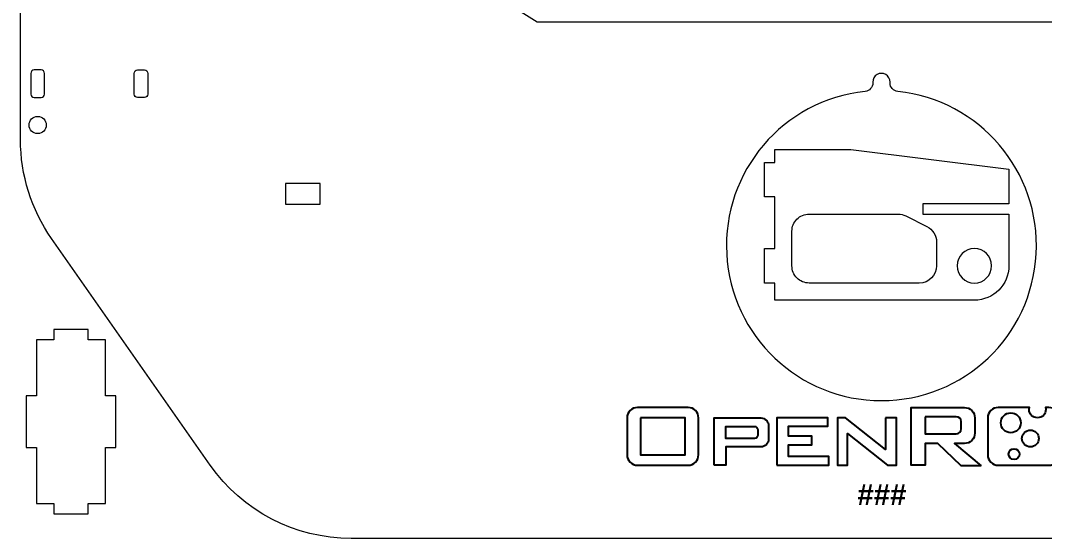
# Model space of a CAD drawing. Header units: inches. Extents: x -11.8 to 10.4, y -8.8 to 8.9.
# Drawn here: x -11.8 to -0.1, y -8.78 to -2.86 of the extents above; entities that cross this region are included whole.
import ezdxf

# ---------------------------------------------------------------- set-up
doc = ezdxf.new("R2010")
doc.units = ezdxf.units.IN
doc.header["$MEASUREMENT"] = 0
doc.layers.add('Layer 1', color=7, linetype='Continuous')
doc.styles.add('0', font='arialbd.ttf', dxfattribs={"height": 1})

msp = doc.modelspace()

# ---------------------------------------------------------------- linework, layer by layer
at = {"layer": 'Layer 1', "color": 1, "lineweight": 9}
for points, knots in [([(7.881, -4.221), (7.881, -4.221), (7.881, 2.049), (7.881, 2.049), (7.881, 2.049), (7.881, 2.31), (7.777, 2.56), (7.592, 2.745), (7.592, 2.745), (7.408, 2.929), (7.157, 3.033), (6.896, 3.033), (6.896, 3.033), (6.896, 3.033), (6.719, 3.033), (6.719, 3.033), (6.719, 3.033), (6.25, 3.033), (5.846, 2.702), (5.754, 2.242), (5.754, 2.242), (5.754, 2.242), (5.291, -0.071), (5.291, -0.071), (5.291, -0.071), (5.185, -0.603), (4.864, -1.067), (4.404, -1.354), (4.404, -1.354), (4.404, -1.354), (1.975, -2.873), (1.975, -2.873), (1.975, -2.873), (1.975, -2.873), (-5.899, -2.873), (-5.899, -2.873), (-5.899, -2.873), (-5.899, -2.873), (-8.328, -1.354), (-8.328, -1.354), (-8.328, -1.354), (-8.788, -1.067), (-9.109, -0.603), (-9.215, -0.071), (-9.215, -0.071), (-9.215, -0.071), (-9.678, 2.242), (-9.678, 2.242), (-9.678, 2.242), (-9.77, 2.702), (-10.174, 3.033), (-10.643, 3.033), (-10.643, 3.033), (-10.643, 3.033), (-10.82, 3.033), (-10.82, 3.033), (-10.82, 3.033), (-11.081, 3.033), (-11.332, 2.929), (-11.516, 2.745), (-11.516, 2.745), (-11.701, 2.56), (-11.804, 2.31), (-11.804, 2.049), (-11.804, 2.049), (-11.804, 2.049), (-11.804, -4.221), (-11.804, -4.221), (-11.804, -4.221), (-11.804, -4.625), (-11.68, -5.019), (-11.449, -5.35), (-11.449, -5.35), (-11.449, -5.35), (-9.636, -7.939), (-9.636, -7.939), (-9.636, -7.939), (-9.268, -8.465), (-8.666, -8.778), (-8.024, -8.778), (-8.024, -8.778), (-8.024, -8.778), (4.1, -8.778), (4.1, -8.778), (4.1, -8.778), (4.742, -8.778), (5.344, -8.465), (5.713, -7.939), (5.713, -7.939), (5.713, -7.939), (7.525, -5.35), (7.525, -5.35), (7.525, -5.35), (7.756, -5.019), (7.881, -4.625), (7.881, -4.221)], [0, 0, 0, 0, 0.04, 0.04, 0.04, 0.04, 0.08, 0.08, 0.08, 0.08, 0.12, 0.12, 0.12, 0.12, 0.16, 0.16, 0.16, 0.16, 0.2, 0.2, 0.2, 0.2, 0.24, 0.24, 0.24, 0.24, 0.28, 0.28, 0.28, 0.28, 0.32, 0.32, 0.32, 0.32, 0.36, 0.36, 0.36, 0.36, 0.4, 0.4, 0.4, 0.4, 0.44, 0.44, 0.44, 0.44, 0.48, 0.48, 0.48, 0.48, 0.52, 0.52, 0.52, 0.52, 0.56, 0.56, 0.56, 0.56, 0.6, 0.6, 0.6, 0.6, 0.64, 0.64, 0.64, 0.64, 0.68, 0.68, 0.68, 0.68, 0.72, 0.72, 0.72, 0.72, 0.76, 0.76, 0.76, 0.76, 0.8, 0.8, 0.8, 0.8, 0.84, 0.84, 0.84, 0.84, 0.88, 0.88, 0.88, 0.88, 0.92, 0.92, 0.92, 0.92, 1, 1, 1, 1]), ([(-11.647, -3.739), (-11.657, -3.739), (-11.667, -3.735), (-11.675, -3.727), (-11.675, -3.727), (-11.682, -3.72), (-11.686, -3.71), (-11.686, -3.699), (-11.686, -3.699), (-11.686, -3.699), (-11.686, -3.463), (-11.686, -3.463), (-11.686, -3.463), (-11.686, -3.453), (-11.682, -3.443), (-11.675, -3.435), (-11.675, -3.435), (-11.667, -3.428), (-11.657, -3.424), (-11.647, -3.424), (-11.647, -3.424), (-11.647, -3.424), (-11.568, -3.424), (-11.568, -3.424), (-11.568, -3.424), (-11.558, -3.424), (-11.548, -3.428), (-11.54, -3.435), (-11.54, -3.435), (-11.533, -3.443), (-11.529, -3.453), (-11.529, -3.463), (-11.529, -3.463), (-11.529, -3.463), (-11.529, -3.699), (-11.529, -3.699), (-11.529, -3.699), (-11.529, -3.721), (-11.546, -3.739), (-11.568, -3.739), (-11.568, -3.739), (-11.568, -3.739), (-11.647, -3.739), (-11.647, -3.739)], [0, 0, 0, 0, 0.083333, 0.083333, 0.083333, 0.083333, 0.166667, 0.166667, 0.166667, 0.166667, 0.25, 0.25, 0.25, 0.25, 0.333333, 0.333333, 0.333333, 0.333333, 0.416667, 0.416667, 0.416667, 0.416667, 0.5, 0.5, 0.5, 0.5, 0.583333, 0.583333, 0.583333, 0.583333, 0.666667, 0.666667, 0.666667, 0.666667, 0.75, 0.75, 0.75, 0.75, 0.833333, 0.833333, 0.833333, 0.833333, 1, 1, 1, 1]), ([(-10.387, -3.739), (-10.365, -3.739), (-10.348, -3.721), (-10.348, -3.699), (-10.348, -3.699), (-10.348, -3.699), (-10.348, -3.463), (-10.348, -3.463), (-10.348, -3.463), (-10.348, -3.453), (-10.352, -3.443), (-10.359, -3.435), (-10.359, -3.435), (-10.367, -3.428), (-10.377, -3.424), (-10.387, -3.424), (-10.387, -3.424), (-10.387, -3.424), (-10.466, -3.424), (-10.466, -3.424), (-10.466, -3.424), (-10.476, -3.424), (-10.486, -3.428), (-10.494, -3.435), (-10.494, -3.435), (-10.501, -3.443), (-10.505, -3.453), (-10.505, -3.463), (-10.505, -3.463), (-10.505, -3.463), (-10.505, -3.699), (-10.505, -3.699), (-10.505, -3.699), (-10.505, -3.71), (-10.501, -3.72), (-10.494, -3.727), (-10.494, -3.727), (-10.486, -3.735), (-10.476, -3.739), (-10.466, -3.739), (-10.466, -3.739), (-10.466, -3.739), (-10.387, -3.739), (-10.387, -3.739)], [0, 0, 0, 0, 0.083333, 0.083333, 0.083333, 0.083333, 0.166667, 0.166667, 0.166667, 0.166667, 0.25, 0.25, 0.25, 0.25, 0.333333, 0.333333, 0.333333, 0.333333, 0.416667, 0.416667, 0.416667, 0.416667, 0.5, 0.5, 0.5, 0.5, 0.583333, 0.583333, 0.583333, 0.583333, 0.666667, 0.666667, 0.666667, 0.666667, 0.75, 0.75, 0.75, 0.75, 0.833333, 0.833333, 0.833333, 0.833333, 1, 1, 1, 1]), ([(-1.775, -3.67), (-0.838, -3.769), (-0.143, -4.584), (-0.193, -5.525), (-0.193, -5.525), (-0.242, -6.466), (-1.02, -7.203), (-1.962, -7.203), (-1.962, -7.203), (-2.904, -7.203), (-3.681, -6.466), (-3.731, -5.525), (-3.731, -5.525), (-3.781, -4.584), (-3.085, -3.769), (-2.148, -3.67), (-2.148, -3.67), (-2.098, -3.665), (-2.06, -3.622), (-2.06, -3.572), (-2.06, -3.572), (-2.06, -3.572), (-2.06, -3.562), (-2.06, -3.562), (-2.06, -3.562), (-2.06, -3.527), (-2.042, -3.494), (-2.011, -3.476), (-2.011, -3.476), (-1.981, -3.459), (-1.943, -3.459), (-1.913, -3.476), (-1.913, -3.476), (-1.882, -3.494), (-1.863, -3.527), (-1.863, -3.562), (-1.863, -3.562), (-1.863, -3.562), (-1.863, -3.572), (-1.863, -3.572), (-1.863, -3.572), (-1.863, -3.622), (-1.825, -3.665), (-1.775, -3.67)], [0, 0, 0, 0, 0.083333, 0.083333, 0.083333, 0.083333, 0.166667, 0.166667, 0.166667, 0.166667, 0.25, 0.25, 0.25, 0.25, 0.333333, 0.333333, 0.333333, 0.333333, 0.416667, 0.416667, 0.416667, 0.416667, 0.5, 0.5, 0.5, 0.5, 0.583333, 0.583333, 0.583333, 0.583333, 0.666667, 0.666667, 0.666667, 0.666667, 0.75, 0.75, 0.75, 0.75, 0.833333, 0.833333, 0.833333, 0.833333, 1, 1, 1, 1]), ([(-11.509, -4.054), (-11.509, -3.999), (-11.553, -3.955), (-11.608, -3.955), (-11.608, -3.955), (-11.662, -3.955), (-11.706, -3.999), (-11.706, -4.054), (-11.706, -4.054), (-11.706, -4.108), (-11.662, -4.152), (-11.608, -4.152), (-11.608, -4.152), (-11.553, -4.152), (-11.509, -4.108), (-11.509, -4.054)], [0, 0, 0, 0, 0.2, 0.2, 0.2, 0.2, 0.4, 0.4, 0.4, 0.4, 0.6, 0.6, 0.6, 0.6, 1, 1, 1, 1]), ([(-0.899, -6.055), (-0.681, -6.055), (-0.505, -5.879), (-0.505, -5.662), (-0.505, -5.662), (-0.505, -5.662), (-0.505, -5.071), (-0.505, -5.071), (-0.505, -5.071), (-0.505, -5.071), (-1.489, -5.071), (-1.489, -5.071), (-1.489, -5.071), (-1.489, -5.071), (-1.489, -4.953), (-1.489, -4.953), (-1.489, -4.953), (-1.489, -4.953), (-0.505, -4.953), (-0.505, -4.953), (-0.505, -4.953), (-0.505, -4.953), (-0.505, -4.559), (-0.505, -4.559), (-0.505, -4.559), (-0.505, -4.559), (-2.311, -4.334), (-2.311, -4.334), (-2.311, -4.334), (-2.314, -4.333), (-2.318, -4.333), (-2.321, -4.333), (-2.321, -4.333), (-2.321, -4.333), (-3.182, -4.333), (-3.182, -4.333), (-3.182, -4.333), (-3.182, -4.333), (-3.182, -4.481), (-3.182, -4.481), (-3.182, -4.481), (-3.182, -4.481), (-3.3, -4.481), (-3.3, -4.481), (-3.3, -4.481), (-3.3, -4.481), (-3.3, -4.874), (-3.3, -4.874), (-3.3, -4.874), (-3.3, -4.874), (-3.182, -4.874), (-3.182, -4.874), (-3.182, -4.874), (-3.182, -4.874), (-3.182, -5.465), (-3.182, -5.465), (-3.182, -5.465), (-3.182, -5.465), (-3.3, -5.465), (-3.3, -5.465), (-3.3, -5.465), (-3.3, -5.465), (-3.3, -5.859), (-3.3, -5.859), (-3.3, -5.859), (-3.3, -5.859), (-3.182, -5.859), (-3.182, -5.859), (-3.182, -5.859), (-3.182, -5.859), (-3.182, -6.055), (-3.182, -6.055), (-3.182, -6.055), (-3.182, -6.055), (-0.899, -6.055), (-0.899, -6.055)], [0, 0, 0, 0, 0.05, 0.05, 0.05, 0.05, 0.1, 0.1, 0.1, 0.1, 0.15, 0.15, 0.15, 0.15, 0.2, 0.2, 0.2, 0.2, 0.25, 0.25, 0.25, 0.25, 0.3, 0.3, 0.3, 0.3, 0.35, 0.35, 0.35, 0.35, 0.4, 0.4, 0.4, 0.4, 0.45, 0.45, 0.45, 0.45, 0.5, 0.5, 0.5, 0.5, 0.55, 0.55, 0.55, 0.55, 0.6, 0.6, 0.6, 0.6, 0.65, 0.65, 0.65, 0.65, 0.7, 0.7, 0.7, 0.7, 0.75, 0.75, 0.75, 0.75, 0.8, 0.8, 0.8, 0.8, 0.85, 0.85, 0.85, 0.85, 0.9, 0.9, 0.9, 0.9, 1, 1, 1, 1]), ([(-8.379, -4.723), (-8.379, -4.723), (-8.379, -4.959), (-8.379, -4.959), (-8.379, -4.959), (-8.379, -4.959), (-8.773, -4.959), (-8.773, -4.959), (-8.773, -4.959), (-8.773, -4.959), (-8.773, -4.723), (-8.773, -4.723), (-8.773, -4.723), (-8.773, -4.723), (-8.379, -4.723), (-8.379, -4.723)], [0, 0, 0, 0, 0.2, 0.2, 0.2, 0.2, 0.4, 0.4, 0.4, 0.4, 0.6, 0.6, 0.6, 0.6, 1, 1, 1, 1]), ([(-1.529, -5.859), (-1.42, -5.859), (-1.332, -5.77), (-1.332, -5.662), (-1.332, -5.662), (-1.332, -5.662), (-1.332, -5.39), (-1.332, -5.39), (-1.332, -5.39), (-1.332, -5.315), (-1.374, -5.247), (-1.441, -5.214), (-1.441, -5.214), (-1.441, -5.214), (-1.684, -5.092), (-1.684, -5.092), (-1.684, -5.092), (-1.711, -5.078), (-1.741, -5.071), (-1.772, -5.071), (-1.772, -5.071), (-1.772, -5.071), (-2.788, -5.071), (-2.788, -5.071), (-2.788, -5.071), (-2.841, -5.071), (-2.891, -5.092), (-2.928, -5.129), (-2.928, -5.129), (-2.965, -5.166), (-2.985, -5.216), (-2.985, -5.268), (-2.985, -5.268), (-2.985, -5.268), (-2.985, -5.662), (-2.985, -5.662), (-2.985, -5.662), (-2.985, -5.714), (-2.965, -5.764), (-2.928, -5.801), (-2.928, -5.801), (-2.891, -5.838), (-2.841, -5.859), (-2.788, -5.859), (-2.788, -5.859), (-2.788, -5.859), (-1.529, -5.859), (-1.529, -5.859)], [0, 0, 0, 0, 0.076923, 0.076923, 0.076923, 0.076923, 0.153846, 0.153846, 0.153846, 0.153846, 0.230769, 0.230769, 0.230769, 0.230769, 0.307692, 0.307692, 0.307692, 0.307692, 0.384615, 0.384615, 0.384615, 0.384615, 0.461538, 0.461538, 0.461538, 0.461538, 0.538462, 0.538462, 0.538462, 0.538462, 0.615385, 0.615385, 0.615385, 0.615385, 0.692308, 0.692308, 0.692308, 0.692308, 0.769231, 0.769231, 0.769231, 0.769231, 0.846154, 0.846154, 0.846154, 0.846154, 1, 1, 1, 1]), ([(-0.899, -5.859), (-1.007, -5.859), (-1.096, -5.77), (-1.096, -5.662), (-1.096, -5.662), (-1.096, -5.553), (-1.007, -5.465), (-0.899, -5.465), (-0.899, -5.465), (-0.79, -5.465), (-0.702, -5.553), (-0.702, -5.662), (-0.702, -5.662), (-0.702, -5.77), (-0.79, -5.859), (-0.899, -5.859)], [0, 0, 0, 0, 0.2, 0.2, 0.2, 0.2, 0.4, 0.4, 0.4, 0.4, 0.6, 0.6, 0.6, 0.6, 1, 1, 1, 1])]:
    msp.add_open_spline(points, degree=3, knots=knots, dxfattribs=at)
at = {"layer": 'Layer 1', "color": 240, "lineweight": 9}
msp.add_open_spline([(-11.739, -7.739), (-11.739, -7.739), (-11.739, -7.148), (-11.739, -7.148), (-11.739, -7.148), (-11.739, -7.148), (-11.621, -7.148), (-11.621, -7.148), (-11.621, -7.148), (-11.621, -7.148), (-11.621, -6.508), (-11.621, -6.508), (-11.621, -6.508), (-11.621, -6.508), (-11.424, -6.508), (-11.424, -6.508), (-11.424, -6.508), (-11.424, -6.508), (-11.424, -6.39), (-11.424, -6.39), (-11.424, -6.39), (-11.424, -6.39), (-11.03, -6.39), (-11.03, -6.39), (-11.03, -6.39), (-11.03, -6.39), (-11.03, -6.508), (-11.03, -6.508), (-11.03, -6.508), (-11.03, -6.508), (-10.833, -6.508), (-10.833, -6.508), (-10.833, -6.508), (-10.833, -6.508), (-10.833, -7.148), (-10.833, -7.148), (-10.833, -7.148), (-10.833, -7.148), (-10.715, -7.148), (-10.715, -7.148), (-10.715, -7.148), (-10.715, -7.148), (-10.715, -7.739), (-10.715, -7.739), (-10.715, -7.739), (-10.715, -7.739), (-10.833, -7.739), (-10.833, -7.739), (-10.833, -7.739), (-10.833, -7.739), (-10.833, -8.378), (-10.833, -8.378), (-10.833, -8.378), (-10.833, -8.378), (-11.03, -8.378), (-11.03, -8.378), (-11.03, -8.378), (-11.03, -8.378), (-11.03, -8.497), (-11.03, -8.497), (-11.03, -8.497), (-11.03, -8.497), (-11.424, -8.497), (-11.424, -8.497), (-11.424, -8.497), (-11.424, -8.497), (-11.424, -8.378), (-11.424, -8.378), (-11.424, -8.378), (-11.424, -8.378), (-11.621, -8.378), (-11.621, -8.378), (-11.621, -8.378), (-11.621, -8.378), (-11.621, -7.739), (-11.621, -7.739), (-11.621, -7.739), (-11.621, -7.739), (-11.739, -7.739), (-11.739, -7.739)], degree=3, knots=[0, 0, 0, 0, 0.047619, 0.047619, 0.047619, 0.047619, 0.095238, 0.095238, 0.095238, 0.095238, 0.142857, 0.142857, 0.142857, 0.142857, 0.190476, 0.190476, 0.190476, 0.190476, 0.238095, 0.238095, 0.238095, 0.238095, 0.285714, 0.285714, 0.285714, 0.285714, 0.333333, 0.333333, 0.333333, 0.333333, 0.380952, 0.380952, 0.380952, 0.380952, 0.428571, 0.428571, 0.428571, 0.428571, 0.47619, 0.47619, 0.47619, 0.47619, 0.52381, 0.52381, 0.52381, 0.52381, 0.571429, 0.571429, 0.571429, 0.571429, 0.619048, 0.619048, 0.619048, 0.619048, 0.666667, 0.666667, 0.666667, 0.666667, 0.714286, 0.714286, 0.714286, 0.714286, 0.761905, 0.761905, 0.761905, 0.761905, 0.809524, 0.809524, 0.809524, 0.809524, 0.857143, 0.857143, 0.857143, 0.857143, 0.904762, 0.904762, 0.904762, 0.904762, 1, 1, 1, 1], dxfattribs=at)
at = {"layer": 'Layer 1', "color": 250}
for points, knots in [([(-4.75, -7.281), (-4.75, -7.281), (-4.173, -7.281), (-4.173, -7.281), (-4.173, -7.281), (-4.107, -7.281), (-4.053, -7.335), (-4.053, -7.401), (-4.053, -7.401), (-4.053, -7.401), (-4.053, -7.821), (-4.053, -7.821), (-4.053, -7.821), (-4.053, -7.887), (-4.107, -7.941), (-4.173, -7.941), (-4.173, -7.941), (-4.173, -7.941), (-4.75, -7.941), (-4.75, -7.941), (-4.75, -7.941), (-4.816, -7.941), (-4.87, -7.887), (-4.87, -7.821), (-4.87, -7.821), (-4.87, -7.821), (-4.87, -7.401), (-4.87, -7.401), (-4.87, -7.401), (-4.87, -7.335), (-4.816, -7.281), (-4.75, -7.281)], [0, 0, 0, 0, 0.111111, 0.111111, 0.111111, 0.111111, 0.222222, 0.222222, 0.222222, 0.222222, 0.333333, 0.333333, 0.333333, 0.333333, 0.444444, 0.444444, 0.444444, 0.444444, 0.555556, 0.555556, 0.555556, 0.555556, 0.666667, 0.666667, 0.666667, 0.666667, 0.777778, 0.777778, 0.777778, 0.777778, 1, 1, 1, 1]), ([(-0.823, -7.947), (-0.823, -7.947), (-1.126, -7.693), (-1.126, -7.693), (-1.126, -7.693), (-1.126, -7.693), (-1.013, -7.693), (-1.013, -7.693), (-1.013, -7.693), (-0.948, -7.693), (-0.894, -7.64), (-0.894, -7.575), (-0.894, -7.575), (-0.894, -7.575), (-0.894, -7.399), (-0.894, -7.399), (-0.894, -7.399), (-0.894, -7.334), (-0.948, -7.281), (-1.013, -7.281), (-1.013, -7.281), (-1.013, -7.281), (-1.62, -7.281), (-1.62, -7.281), (-1.62, -7.281), (-1.62, -7.281), (-1.62, -7.693), (-1.62, -7.693), (-1.62, -7.693), (-1.62, -7.693), (-1.62, -7.941), (-1.62, -7.941), (-1.62, -7.941), (-1.62, -7.941), (-1.461, -7.941), (-1.461, -7.941), (-1.461, -7.941), (-1.461, -7.941), (-1.461, -7.693), (-1.461, -7.693), (-1.461, -7.693), (-1.461, -7.693), (-1.316, -7.693), (-1.316, -7.693), (-1.316, -7.693), (-1.316, -7.693), (-1.051, -7.947), (-1.051, -7.947), (-1.051, -7.947), (-1.051, -7.947), (-0.823, -7.947), (-0.823, -7.947)], [0, 0, 0, 0, 0.071429, 0.071429, 0.071429, 0.071429, 0.142857, 0.142857, 0.142857, 0.142857, 0.214286, 0.214286, 0.214286, 0.214286, 0.285714, 0.285714, 0.285714, 0.285714, 0.357143, 0.357143, 0.357143, 0.357143, 0.428571, 0.428571, 0.428571, 0.428571, 0.5, 0.5, 0.5, 0.5, 0.571429, 0.571429, 0.571429, 0.571429, 0.642857, 0.642857, 0.642857, 0.642857, 0.714286, 0.714286, 0.714286, 0.714286, 0.785714, 0.785714, 0.785714, 0.785714, 0.857143, 0.857143, 0.857143, 0.857143, 1, 1, 1, 1]), ([(-0.178, -7.399), (-0.125, -7.399), (-0.083, -7.356), (-0.083, -7.304), (-0.083, -7.304), (-0.083, -7.296), (-0.084, -7.288), (-0.085, -7.281), (-0.085, -7.281), (-0.085, -7.281), (-0.048, -7.281), (-0.048, -7.281), (-0.048, -7.281), (0.017, -7.281), (0.071, -7.334), (0.071, -7.4), (0.071, -7.4), (0.071, -7.4), (0.071, -7.822), (0.071, -7.822), (0.071, -7.822), (0.071, -7.887), (0.017, -7.941), (-0.048, -7.941), (-0.048, -7.941), (-0.048, -7.941), (-0.627, -7.941), (-0.627, -7.941), (-0.627, -7.941), (-0.692, -7.941), (-0.746, -7.887), (-0.746, -7.822), (-0.746, -7.822), (-0.746, -7.822), (-0.746, -7.4), (-0.746, -7.4), (-0.746, -7.4), (-0.746, -7.334), (-0.692, -7.281), (-0.627, -7.281), (-0.627, -7.281), (-0.627, -7.281), (-0.27, -7.281), (-0.27, -7.281), (-0.27, -7.281), (-0.272, -7.288), (-0.273, -7.296), (-0.273, -7.304), (-0.273, -7.304), (-0.273, -7.356), (-0.23, -7.399), (-0.178, -7.399)], [0, 0, 0, 0, 0.071429, 0.071429, 0.071429, 0.071429, 0.142857, 0.142857, 0.142857, 0.142857, 0.214286, 0.214286, 0.214286, 0.214286, 0.285714, 0.285714, 0.285714, 0.285714, 0.357143, 0.357143, 0.357143, 0.357143, 0.428571, 0.428571, 0.428571, 0.428571, 0.5, 0.5, 0.5, 0.5, 0.571429, 0.571429, 0.571429, 0.571429, 0.642857, 0.642857, 0.642857, 0.642857, 0.714286, 0.714286, 0.714286, 0.714286, 0.785714, 0.785714, 0.785714, 0.785714, 0.857143, 0.857143, 0.857143, 0.857143, 1, 1, 1, 1]), ([(-0.483, -7.57), (-0.42, -7.57), (-0.369, -7.519), (-0.369, -7.456), (-0.369, -7.456), (-0.369, -7.393), (-0.42, -7.342), (-0.483, -7.342), (-0.483, -7.342), (-0.546, -7.342), (-0.597, -7.393), (-0.597, -7.456), (-0.597, -7.456), (-0.597, -7.519), (-0.546, -7.57), (-0.483, -7.57)], [0, 0, 0, 0, 0.2, 0.2, 0.2, 0.2, 0.4, 0.4, 0.4, 0.4, 0.6, 0.6, 0.6, 0.6, 1, 1, 1, 1]), ([(-4.717, -7.399), (-4.717, -7.399), (-4.205, -7.399), (-4.205, -7.399), (-4.205, -7.399), (-4.205, -7.399), (-4.205, -7.822), (-4.205, -7.822), (-4.205, -7.822), (-4.205, -7.822), (-4.717, -7.822), (-4.717, -7.822), (-4.717, -7.822), (-4.717, -7.822), (-4.717, -7.399), (-4.717, -7.399)], [0, 0, 0, 0, 0.2, 0.2, 0.2, 0.2, 0.4, 0.4, 0.4, 0.4, 0.6, 0.6, 0.6, 0.6, 1, 1, 1, 1]), ([(-3.874, -7.941), (-3.874, -7.941), (-3.739, -7.941), (-3.739, -7.941), (-3.739, -7.941), (-3.739, -7.941), (-3.739, -7.731), (-3.739, -7.731), (-3.739, -7.731), (-3.739, -7.731), (-3.341, -7.731), (-3.341, -7.731), (-3.341, -7.731), (-3.291, -7.731), (-3.251, -7.69), (-3.251, -7.641), (-3.251, -7.641), (-3.251, -7.641), (-3.251, -7.491), (-3.251, -7.491), (-3.251, -7.491), (-3.251, -7.442), (-3.291, -7.401), (-3.341, -7.401), (-3.341, -7.401), (-3.341, -7.401), (-3.874, -7.401), (-3.874, -7.401), (-3.874, -7.401), (-3.874, -7.401), (-3.874, -7.731), (-3.874, -7.731), (-3.874, -7.731), (-3.874, -7.731), (-3.874, -7.941), (-3.874, -7.941)], [0, 0, 0, 0, 0.1, 0.1, 0.1, 0.1, 0.2, 0.2, 0.2, 0.2, 0.3, 0.3, 0.3, 0.3, 0.4, 0.4, 0.4, 0.4, 0.5, 0.5, 0.5, 0.5, 0.6, 0.6, 0.6, 0.6, 0.7, 0.7, 0.7, 0.7, 0.8, 0.8, 0.8, 0.8, 1, 1, 1, 1]), ([(-3.156, -7.941), (-3.156, -7.941), (-3.156, -7.496), (-3.156, -7.496), (-3.156, -7.496), (-3.156, -7.496), (-3.156, -7.398), (-3.156, -7.398), (-3.156, -7.398), (-3.156, -7.398), (-2.575, -7.398), (-2.575, -7.398), (-2.575, -7.398), (-2.575, -7.398), (-2.575, -7.496), (-2.575, -7.496), (-2.575, -7.496), (-2.575, -7.496), (-3.023, -7.496), (-3.023, -7.496), (-3.023, -7.496), (-3.023, -7.496), (-3.023, -7.609), (-3.023, -7.609), (-3.023, -7.609), (-3.023, -7.609), (-2.758, -7.609), (-2.758, -7.609), (-2.758, -7.609), (-2.758, -7.609), (-2.758, -7.707), (-2.758, -7.707), (-2.758, -7.707), (-2.758, -7.707), (-3.023, -7.707), (-3.023, -7.707), (-3.023, -7.707), (-3.023, -7.707), (-3.023, -7.841), (-3.023, -7.841), (-3.023, -7.841), (-3.023, -7.841), (-2.564, -7.841), (-2.564, -7.841), (-2.564, -7.841), (-2.564, -7.841), (-2.564, -7.941), (-2.564, -7.941), (-2.564, -7.941), (-2.564, -7.941), (-3.156, -7.941), (-3.156, -7.941)], [0, 0, 0, 0, 0.071429, 0.071429, 0.071429, 0.071429, 0.142857, 0.142857, 0.142857, 0.142857, 0.214286, 0.214286, 0.214286, 0.214286, 0.285714, 0.285714, 0.285714, 0.285714, 0.357143, 0.357143, 0.357143, 0.357143, 0.428571, 0.428571, 0.428571, 0.428571, 0.5, 0.5, 0.5, 0.5, 0.571429, 0.571429, 0.571429, 0.571429, 0.642857, 0.642857, 0.642857, 0.642857, 0.714286, 0.714286, 0.714286, 0.714286, 0.785714, 0.785714, 0.785714, 0.785714, 0.857143, 0.857143, 0.857143, 0.857143, 1, 1, 1, 1]), ([(-1.914, -7.401), (-1.914, -7.401), (-1.791, -7.401), (-1.791, -7.401), (-1.791, -7.401), (-1.791, -7.401), (-1.791, -7.941), (-1.791, -7.941), (-1.791, -7.941), (-1.791, -7.941), (-1.891, -7.941), (-1.891, -7.941), (-1.891, -7.941), (-1.891, -7.941), (-2.351, -7.579), (-2.351, -7.579), (-2.351, -7.579), (-2.351, -7.579), (-2.351, -7.941), (-2.351, -7.941), (-2.351, -7.941), (-2.351, -7.941), (-2.464, -7.941), (-2.464, -7.941), (-2.464, -7.941), (-2.464, -7.941), (-2.464, -7.401), (-2.464, -7.401), (-2.464, -7.401), (-2.464, -7.401), (-2.371, -7.401), (-2.371, -7.401), (-2.371, -7.401), (-2.371, -7.401), (-1.914, -7.761), (-1.914, -7.761), (-1.914, -7.761), (-1.914, -7.761), (-1.914, -7.401), (-1.914, -7.401)], [0, 0, 0, 0, 0.090909, 0.090909, 0.090909, 0.090909, 0.181818, 0.181818, 0.181818, 0.181818, 0.272727, 0.272727, 0.272727, 0.272727, 0.363636, 0.363636, 0.363636, 0.363636, 0.454545, 0.454545, 0.454545, 0.454545, 0.545455, 0.545455, 0.545455, 0.545455, 0.636364, 0.636364, 0.636364, 0.636364, 0.727273, 0.727273, 0.727273, 0.727273, 0.818182, 0.818182, 0.818182, 0.818182, 1, 1, 1, 1]), ([(-1.463, -7.386), (-1.463, -7.386), (-1.106, -7.386), (-1.106, -7.386), (-1.106, -7.386), (-1.076, -7.386), (-1.051, -7.411), (-1.051, -7.442), (-1.051, -7.442), (-1.051, -7.442), (-1.051, -7.525), (-1.051, -7.525), (-1.051, -7.525), (-1.051, -7.556), (-1.076, -7.581), (-1.106, -7.581), (-1.106, -7.581), (-1.106, -7.581), (-1.463, -7.581), (-1.463, -7.581), (-1.463, -7.581), (-1.463, -7.581), (-1.463, -7.386), (-1.463, -7.386)], [0, 0, 0, 0, 0.142857, 0.142857, 0.142857, 0.142857, 0.285714, 0.285714, 0.285714, 0.285714, 0.428571, 0.428571, 0.428571, 0.428571, 0.571429, 0.571429, 0.571429, 0.571429, 0.714286, 0.714286, 0.714286, 0.714286, 1, 1, 1, 1]), ([(-3.412, -7.635), (-3.392, -7.635), (-3.375, -7.618), (-3.375, -7.597), (-3.375, -7.597), (-3.375, -7.597), (-3.375, -7.535), (-3.375, -7.535), (-3.375, -7.535), (-3.375, -7.514), (-3.392, -7.497), (-3.412, -7.497), (-3.412, -7.497), (-3.412, -7.497), (-3.739, -7.497), (-3.739, -7.497), (-3.739, -7.497), (-3.739, -7.497), (-3.739, -7.635), (-3.739, -7.635), (-3.739, -7.635), (-3.739, -7.635), (-3.412, -7.635), (-3.412, -7.635)], [0, 0, 0, 0, 0.142857, 0.142857, 0.142857, 0.142857, 0.285714, 0.285714, 0.285714, 0.285714, 0.428571, 0.428571, 0.428571, 0.428571, 0.571429, 0.571429, 0.571429, 0.571429, 0.714286, 0.714286, 0.714286, 0.714286, 1, 1, 1, 1]), ([(-0.259, -7.732), (-0.206, -7.732), (-0.163, -7.688), (-0.163, -7.635), (-0.163, -7.635), (-0.163, -7.582), (-0.206, -7.539), (-0.259, -7.539), (-0.259, -7.539), (-0.312, -7.539), (-0.355, -7.582), (-0.355, -7.635), (-0.355, -7.635), (-0.355, -7.688), (-0.312, -7.732), (-0.259, -7.732)], [0, 0, 0, 0, 0.2, 0.2, 0.2, 0.2, 0.4, 0.4, 0.4, 0.4, 0.6, 0.6, 0.6, 0.6, 1, 1, 1, 1]), ([(-0.446, -7.876), (-0.412, -7.876), (-0.384, -7.848), (-0.384, -7.814), (-0.384, -7.814), (-0.384, -7.78), (-0.412, -7.752), (-0.446, -7.752), (-0.446, -7.752), (-0.48, -7.752), (-0.508, -7.78), (-0.508, -7.814), (-0.508, -7.814), (-0.508, -7.848), (-0.48, -7.876), (-0.446, -7.876)], [0, 0, 0, 0, 0.2, 0.2, 0.2, 0.2, 0.4, 0.4, 0.4, 0.4, 0.6, 0.6, 0.6, 0.6, 1, 1, 1, 1])]:
    msp.add_open_spline(points, degree=3, knots=knots, dxfattribs=at)

# ---------------------------------------------------------------- texts
at = {"layer": 'Layer 1', "color": 250, "style": '0', "oblique": 0}
msp.add_text('###', height=0.2404, dxfattribs=at).set_placement((-2.237, -8.396))

doc.saveas('drawing.dxf')
